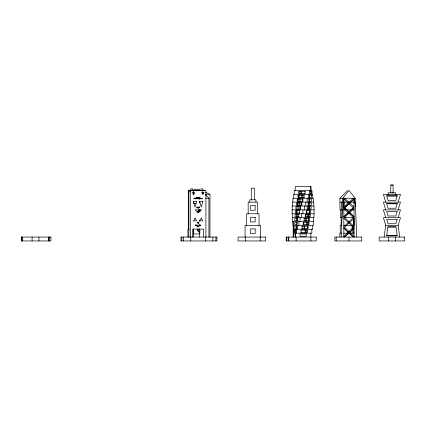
<?xml version="1.0" encoding="UTF-8"?>
<svg xmlns="http://www.w3.org/2000/svg" width="426" height="426" viewBox="0 0 426 426"><rect width="100%" height="100%" fill="white"/><g stroke="black" fill="none" stroke-linecap="round" stroke-linejoin="round"><path stroke-width="0.64" d="M343.59 207.462L343.851 198.25L343.851 237.096M341.199 237.064L342.754 198.25L348.963 190.486L355.172 198.25L356.727 237.064M384.161 237.064L385.716 225.418L383.389 217.659L400.467 217.659L398.134 225.418L399.689 237.064M386.696 235.743L387.841 226.946L396.01 226.946L397.154 235.743L386.696 235.743L397.154 235.743M398.134 202.132L400.467 194.368L383.389 194.368L385.716 202.132M398.134 209.896L400.467 202.132L383.389 202.132L385.716 209.896M398.134 217.659L400.467 209.896L383.389 209.896L385.716 217.659M395.03 194.373L395.807 192.818L388.043 192.818L388.821 194.373M198.628 211.19L199.698 209.635M342.083 209.896L339.953 209.896L339.953 198.25L347.621 190.486M343.851 216.743L348.101 212.691M349.048 211.791L353.298 207.744L343.851 216.775M354.075 208.522L344.629 217.548L354.075 226.547M343.851 226.547L353.298 217.516L343.851 208.522M354.075 218.293L344.629 227.324L354.075 236.318M343.851 236.318L353.298 227.292L343.851 218.293M348.878 233.017L344.629 237.064L354.075 228.096M349.826 232.117L354.075 228.064M343.851 206.999L353.298 198.282M354.075 216.775L344.629 207.776L354.075 199.027M344.629 207.776L354.075 199.059M199.725 209.672L197.089 212.084L199.086 212.084M198.788 231.877L200.145 230.631M200.726 225.285L198.143 226.44L195.555 225.285M193.031 190.315L195.241 189.4L197.611 189.091L199.98 189.4M391.105 192.818L390.764 192.818L390.764 185.054L391.627 185.054M392.229 192.818L393.091 192.818L393.091 185.054L392.229 185.054M200.614 188.936L202.941 188.936L202.941 190.763M204.379 190.252L188.851 190.252L188.851 237.064M305.272 191.263L298.834 191.263L298.834 193.59L305.272 193.59M309.99 191.263L311.268 191.263L311.268 193.59L309.99 193.59M188.851 191.806L190.795 191.806M205.423 194.368L209.949 194.368L209.949 237.064M304.499 195.145L297.992 195.145L297.992 197.472L304.499 197.472M386.68 195.8L397.17 195.8M195.997 197.472L199.719 197.472L199.719 199.336M188.452 198.25L188.766 198.25M194.703 198.25L199.879 198.25M205.705 198.25L208.937 198.25L208.937 237.064M339.953 198.25L355.284 198.25M303.008 199.027L297.172 199.027L297.172 201.354L303.008 201.354M308.456 199.027L311.475 199.027L311.475 201.354L308.456 201.354M339.953 202.132L354.059 202.132M302.114 202.909L296.459 202.909L296.459 205.236L302.114 205.236M307.78 202.909L311.369 202.909L311.369 205.236L307.78 205.236M386.68 203.559L397.17 203.559M193.51 203.681L195.997 203.681M306.736 206.791L311.124 206.791L311.124 209.118L306.736 209.118M196.615 207.563L199.719 207.563M292.14 209.896L314.095 209.896L314.095 213.777L292.14 213.777L292.209 206.014L314.026 206.014L314.026 209.896M343.441 209.896L345.827 209.896M346.407 209.896L351.498 209.896M351.796 209.896L354.059 209.896M198.708 210.673L200.007 210.673M299.957 210.673L295.378 210.673L295.378 213L299.957 213M306.203 210.673L310.746 210.673L310.746 213L306.203 213M299.121 214.55L295.032 214.55L295.032 216.882L299.121 216.882M342.408 217.659L340.528 217.659L340.528 209.896M344.464 217.659L353.655 217.659M303.829 218.431L309.595 218.431L309.595 220.764L303.829 220.764M303.014 222.313L308.957 222.313L308.957 224.646L303.014 224.646M195.033 225.056L200.859 225.056L198.143 226.44L195.422 225.056M341.338 225.418L340.236 225.418L340.236 233.182M343.596 225.418L351.849 225.418M352.451 225.418L353.655 225.418L353.655 218.304M385.716 225.418L398.134 225.418M301.608 226.195L308.126 226.195L308.126 228.528L301.608 228.528M197.089 229.167L199.751 229.167M189.235 229.3L187.941 229.3L187.941 237.064M300.799 230.077L307.21 230.077L307.21 232.404L300.799 232.404M199.751 230.216L197.089 230.216L199.858 232.75M341.338 233.182L339.857 233.182L339.857 237.064M343.596 233.182L347.621 233.182M348.915 233.182L354.086 233.182M193.51 233.959L199.719 233.959M390.802 185.054L393.091 185.054M387.271 194.368L388.597 194.368M395.253 194.373L396.585 194.373M205.513 192.153L209.949 194.368M198.404 210.071L200.161 211.685M197.526 222.079L198.846 223.283M354.075 206.999L344.629 198.282M343.851 199.027L353.298 207.776M344.629 207.744L354.075 216.743M343.851 228.064L353.298 237.064M343.851 228.096L352.829 236.643M205.742 195.055L208.937 198.25M199.304 231.078L200.023 232.186M354.097 198.91L354.224 203.511M396.01 226.946L387.841 226.946M395.355 237.064L395.355 240.946M388.496 237.064L388.496 240.946M355.284 202.132L355.284 206.658M354.128 218.304L354.128 225.418M354.075 198.25L354.075 237.064M353.527 225.418L353.527 226.712M353.527 228.006L353.527 233.182M352.18 226.068L352.18 233.182M348.963 237.064L348.963 240.946M344.096 202.132L344.096 207.308M344.096 208.602L344.096 209.896M341.945 209.896L341.945 217.659M341.487 202.132L341.487 209.896M341.109 217.659L341.109 225.418M336.189 237.064L336.189 240.946M313.973 213.777L313.973 217.659L292.257 217.659L292.257 213.777M313.77 206.014L313.77 202.132L292.465 202.132L292.465 206.014M313.669 217.659L313.669 221.536L292.566 221.536L292.566 217.659M313.334 202.132L313.334 198.25L292.902 198.25L292.902 202.132M313.259 221.536L313.259 225.418L292.976 225.418L292.976 221.536M312.721 198.25L312.721 194.368L293.514 194.368L293.514 198.25M312.625 225.418L312.625 229.3L293.61 229.3L293.61 225.418M311.997 194.368L311.997 190.486L294.233 190.486L294.233 194.368M311.827 229.3L311.827 233.182L294.409 233.182L294.409 229.3M311.012 190.486L311.012 186.604L295.218 186.604L295.218 190.486M310.879 233.182L310.879 240.946M310.746 186.604L310.746 190.486M310.298 191.263L310.298 193.59M309.723 195.145L309.723 197.472M309.707 202.909L309.707 205.236M309.697 199.027L309.697 201.354M309.569 190.486L309.569 194.368M309.606 206.791L309.606 209.118M309.462 210.673L309.462 213M309.393 210.673L309.393 213M309.169 206.791L309.169 209.118M308.999 199.027L308.999 201.354M309.074 214.55L309.074 216.882M308.775 202.909L308.775 205.236M308.653 218.431L308.653 220.764M308.44 194.368L308.44 198.25M308.403 218.431L308.403 220.764M308.328 202.776L308.328 205.364M308.328 206.658L308.328 209.246M308.344 214.422L308.344 217.01M308.344 218.304L308.344 220.892M308.216 222.313L308.216 224.646M308.174 202.909L308.174 205.236M307.625 226.195L307.625 228.528M307.508 214.55L307.508 216.882M307.258 206.791L307.258 209.118M307.306 222.313L307.306 224.646M307.237 226.068L307.237 228.655M307.141 198.25L307.141 202.132M306.954 230.077L306.954 232.404M306.704 218.431L306.704 220.764M306.544 210.673L306.544 213M306.278 210.673L306.278 213M306.267 222.186L306.267 224.774M305.948 214.55L305.948 216.882M305.772 202.132L305.772 206.014M305.389 218.304L305.389 220.892M305.437 230.077L305.437 232.404M305.181 230.077L305.181 232.404M304.968 191.263L304.968 193.59M304.611 226.195L304.611 228.528M304.361 206.014L304.361 209.896M304.164 218.431L304.164 220.764M304.105 226.195L304.105 228.528M303.962 195.145L303.962 197.472M303.759 222.313L303.759 224.646M303.221 222.313L303.221 224.646M302.923 209.896L302.923 213.777M302.87 199.027L302.87 201.354M302.593 199.027L302.593 201.354M302.274 195.145L302.274 197.472M302.125 226.195L302.125 228.528M301.736 195.145L301.736 197.472M301.778 202.909L301.778 205.236M301.496 213.777L301.496 217.659M301.262 191.263L301.262 193.59M301.123 202.776L301.123 205.364M301.054 230.077L301.054 232.404M300.958 191.263L300.958 193.59M300.495 206.791L300.495 209.118M300.101 198.894L300.101 201.482M300.09 217.659L300.09 221.536M299.728 202.909L299.728 205.236M299.691 210.673L299.691 213M299.137 191.263L299.137 193.59M299.127 195.017L299.127 197.605M299.015 199.027L299.015 201.354M298.972 206.791L298.972 209.118M298.914 221.536L298.914 225.418M298.722 214.55L298.722 216.882M298.525 195.145L298.525 197.472M298.062 202.909L298.062 205.236M297.95 199.027L297.95 201.354M297.577 218.431L297.577 220.764M297.63 225.418L297.63 229.3M297.454 202.909L297.454 205.236M297.156 214.55L297.156 216.882M297.06 206.791L297.06 209.118M296.837 210.673L296.837 213M296.773 210.673L296.773 213M296.592 214.55L296.592 216.882M296.517 218.431L296.517 220.764M296.549 222.313L296.549 224.646M296.421 226.195L296.421 228.528M296.432 229.3L296.432 233.182M296.129 237.064L296.129 240.946M295.356 233.182L295.356 237.064M295.133 233.182L295.133 237.064M293.338 225.109L293.338 237.064M293.157 221.11L293.157 237.064M288.753 237.064L288.753 240.946M288.146 237.064L288.146 240.946M286.352 237.064L286.352 240.946M260.59 237.064L260.59 225.418L245.067 225.418L245.067 237.064M260.201 237.064L260.201 240.946M259.04 225.418L259.04 213.777L246.617 213.777L246.617 225.418M257.485 213.777L257.485 202.132L248.172 202.132L248.172 213.777M255.935 202.132L255.935 199.805L249.721 199.805L249.721 202.132M254.381 199.805L254.381 188.159L251.276 188.159L251.276 199.805M245.451 237.064L245.451 240.946M215.923 237.064L215.923 240.946M212.888 237.064L212.888 240.946M205.902 237.064L205.902 190.486L188.287 190.486L188.287 229.3M205.513 237.064L205.513 240.946M203.575 237.064L203.575 229.097L192.706 229.097L192.706 237.064M199.719 201.2L199.719 203.064M199.719 210.05L199.719 211.291M199.719 220.141L199.719 221.382M199.719 224.513L199.719 225.807M199.719 228.991L199.719 237.064M193.51 191.806L193.51 194.325M193.51 201.2L193.51 202.441M193.51 228.991L193.51 237.064M193.409 229.172L193.409 233.773M192.85 190.763L192.85 188.936L190.518 188.936L190.518 190.763M190.768 237.064L190.768 240.946M190.379 190.486L190.379 237.064M183.393 237.064L183.393 240.946M181.865 237.064L181.865 240.946M49.16 237.064L49.16 240.946M48.82 237.064L48.82 240.946M48.287 237.064L48.287 240.946M38.942 237.064L38.942 240.946M32.088 237.064L32.088 240.946M22.743 237.064L22.743 240.946M21.886 237.064L21.886 240.946M21.417 237.064L21.417 240.946M196.588 201.551L195.033 207.079L193.484 201.551L196.588 201.551M202.797 201.551L201.248 207.079L199.693 201.551L202.797 201.551M397.144 196.019L395.807 200.481L388.043 200.481L386.707 196.019L397.144 196.019M397.144 203.782L395.807 208.245L388.043 208.245L386.707 203.782L397.144 203.782M397.144 211.546L395.807 216.009L388.043 216.009L386.707 211.546L397.144 211.546M397.144 219.31L395.807 223.767L388.043 223.767L386.707 219.31L397.144 219.31M194.261 193.255L193.484 194.634L192.706 193.255L194.261 193.255M203.575 193.255L202.797 194.634L202.02 193.255L203.575 193.255M195.033 218.144L193.484 220.908L196.588 220.908L195.033 218.144M198.915 222.292L198.143 223.671L197.366 222.292L198.915 222.292M201.248 218.144L199.693 220.908L202.797 220.908L201.248 218.144M199.693 207.079L198.143 208.463L196.588 207.079L199.693 207.079M201.248 209.848L198.143 212.611L195.033 209.848L201.248 209.848M193.484 191.87L192.318 192.563L194.65 192.563L193.484 191.87M202.797 191.87L201.636 192.563L203.963 192.563L202.797 191.87M198.143 197.403L193.484 198.782L202.797 198.782L198.143 197.403M311.433 195.145L309.569 195.145L309.569 197.472L311.433 197.472L311.433 195.145M255.158 205.625L250.499 205.625L250.499 210.284L255.158 210.284L255.158 205.625M300.713 206.791L295.852 206.791L295.852 209.118L300.713 209.118L300.713 206.791M310.229 214.55L305.24 214.55L305.24 216.882L310.229 216.882L310.229 214.55M255.158 217.271L250.499 217.271L250.499 221.925L255.158 221.925L255.158 217.271M297.833 218.431L294.824 218.431L294.824 220.764L297.833 220.764L297.833 218.431M297.135 222.313L294.755 222.313L294.755 224.646L297.135 224.646L297.135 222.313M296.688 226.195L294.813 226.195L294.813 228.528L296.688 228.528L296.688 226.195M255.158 228.911L250.499 228.911L250.499 233.57L255.158 233.57L255.158 228.911M295.825 230.077L295.016 230.077L295.016 232.404L295.825 232.404L295.825 230.077M306.225 233.959L300.01 233.959L300.01 236.286L306.225 236.286L306.225 233.959M50.918 237.064L21.3 237.064L21.3 240.946L50.918 240.946L50.918 237.064M216.935 237.064L180.949 237.064L180.949 240.946L216.935 240.946L216.935 237.064M265.6 237.064L238.081 237.064L238.081 240.946L265.6 240.946L265.6 237.064M316.273 237.064L286.171 237.064L286.171 240.946L316.273 240.946L316.273 237.064M361.738 237.064L334.847 237.064L334.847 240.946L361.738 240.946L361.738 237.064M404.7 237.064L379.151 237.064L379.151 240.946L404.7 240.946L404.7 237.064"/></g></svg>
